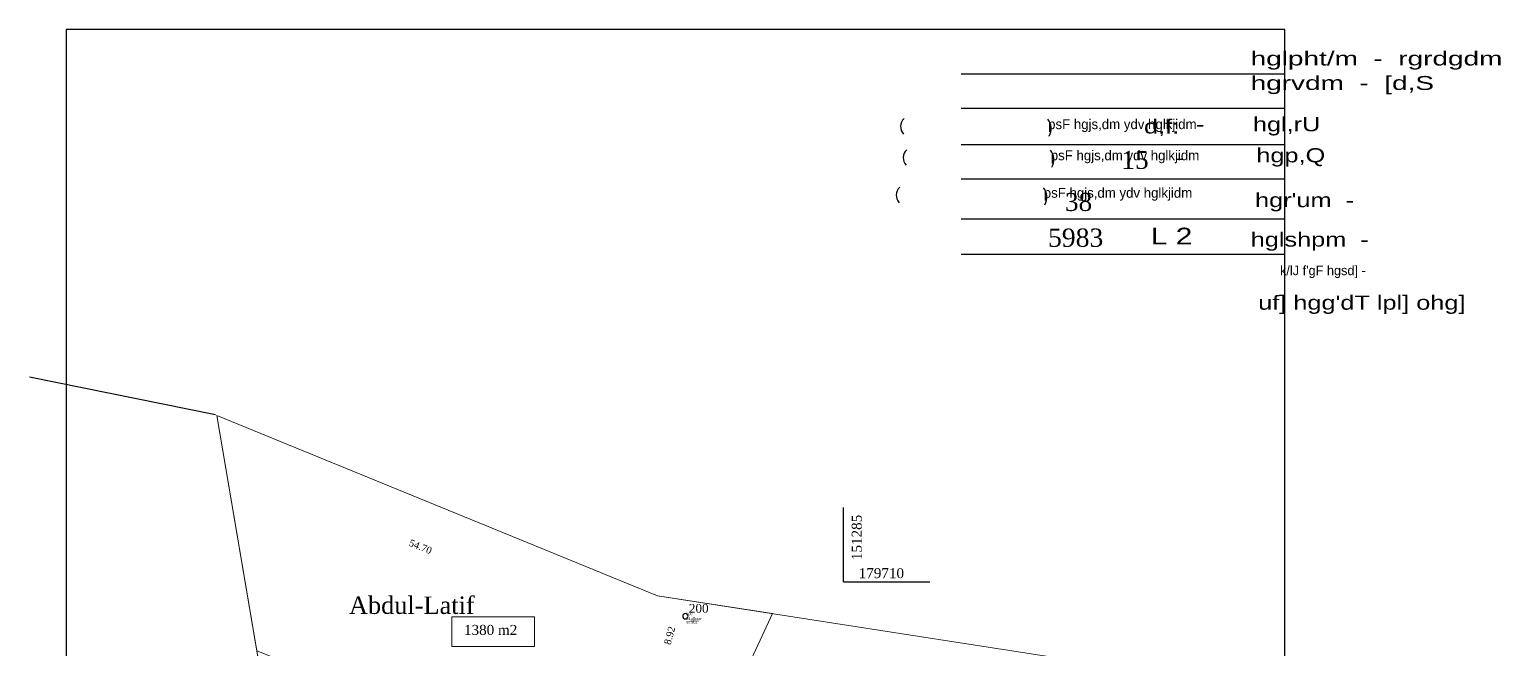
# Model space of a CAD drawing. Header units: millimetres. Extents: x 151191 to 151360, y 179583 to 179773.
# Drawn here: x 151191.5 to 151360.5, y 179702.3 to 179773.4 of the extents above; entities that cross this region are included whole.
import ezdxf

# ---------------------------------------------------------------- set-up
doc = ezdxf.new("R2010")
doc.units = ezdxf.units.MM
doc.layers.get('0').update_dxf_attribs({"linetype": 'CONTINUOUS'})
doc.layers.get('DEFPOINTS').update_dxf_attribs({"linetype": 'CONTINUOUS'})
for name, color, linetype in [('05', 10, 'CONTINUOUS'), ('7d', 7, 'CONTINUOUS'), ('DIM6', 2, 'CONTINUOUS'), ('DOOR', 6, 'CONTINUOUS'), ('HATCH', 3, 'CONTINUOUS'), ('Layer1', 4, 'CONTINUOUS'), ('Point_Codes', 7, 'CONTINUOUS'), ('Point_Names', 7, 'CONTINUOUS'), ('TEXT', 6, 'CONTINUOUS')]:
    doc.layers.add(name, color=color, linetype=linetype)
doc.styles.add('ARAB4', font='arab4.shx')
doc.styles.add('MONOTEXT', font='times.ttf', dxfattribs={"height": 1})
doc.styles.get("Standard").update_dxf_attribs({"font": 'times.ttf', "height": 1})
doc.dimstyles.new('250', dxfattribs={"dimtxt": 0.8, "dimasz": 0.18, "dimexe": 0.18, "dimexo": 0.0625, "dimgap": 0.09, "dimtad": 0, "dimzin": 0, "dimdsep": 46, "dimtxsty": 'Standard', "dimcen": 0.09, "dimse1": 1, "dimse2": 1, "dimsd1": 1, "dimsd2": 1, "dimclrt": 2, "dimazin": 0, "dimtfac": 1, "dimtofl": 0, "dimtmove": 0, "dimatfit": 3, "dimfxl": 1, "dimtolj": 1, "dimtzin": 0, "dimarcsym": 0})

# ---------------------------------------------------------------- blocks, each defined once
blk = doc.blocks.new('*D1')
at = {"layer": 'DEFPOINTS', "color": 0, "lineweight": 0, "transparency": 16777216}
for p in [(151213.03, 179729.1, 89.37), (151211.1, 179724.38), (151263.66, 179708.4, 89.37)]:
    blk.add_point(p, dxfattribs=at)
at = {"layer": 'DIM6', "color": 2, "lineweight": 0, "transparency": 16777216, "insert": (151236.41, 179714.03), "char_height": 0.8, "attachment_point": 5, "rotation": 337.7559}
blk.add_mtext('\\A1;54.70', dxfattribs=at)
blk = doc.blocks.new('*D2')
at = {"layer": 'DEFPOINTS', "color": 0, "lineweight": 0, "transparency": 16777216}
for p in [(151213.03, 179729.1, 89.37), (151226, 179652.69, 89.37), (151228.86, 179653.17)]:
    blk.add_point(p, dxfattribs=at)
at = {"layer": 'DIM6', "color": 2, "lineweight": 0, "transparency": 16777216, "insert": (151222.37, 179691.38), "char_height": 0.8, "attachment_point": 5, "rotation": 279.6346}
blk.add_mtext('\\A1;77.51', dxfattribs=at)
blk = doc.blocks.new('CIRCLE', base_point=(100, 100))
at = {"color": 0}
for start, end in [(90, 270), (270, 90)]:
    blk.add_arc((100, 100), 100, start, end, dxfattribs=at)
at = {"flags": 1}
for tag in ['NAME', 'FEATURE_CODE']:
    blk.add_attdef(tag, (0, 0), '', height=1, dxfattribs=at)
blk = doc.blocks.new('*D6')
at = {"layer": 'DEFPOINTS', "color": 0, "lineweight": 0, "transparency": 16777216}
for p in [(151266.22, 179708.13), (151267.34, 179707.82, 87.02), (151264.96, 179699.23, 87.02)]:
    blk.add_point(p, dxfattribs=at)
at = {"layer": 'DIM6', "color": 2, "lineweight": 0, "transparency": 16777216, "insert": (151265.04, 179703.83), "char_height": 0.8, "attachment_point": 5, "rotation": 74.5806}
blk.add_mtext('\\A1;8.92', dxfattribs=at)

msp = doc.modelspace()

# ---------------------------------------------------------------- linework, layer by layer
at = {"color": 7, "ltscale": 0.2}
for p, q in [((151335.706, 179768.279), (151298.507, 179768.279)), ((151335.706, 179764.353), (151298.507, 179764.353)), ((151335.706, 179760.164), (151298.507, 179760.164)), ((151335.706, 179756.237), (151298.507, 179756.237)), ((151335.706, 179751.655), (151298.507, 179751.655)), ((151335.706, 179747.597), (151298.507, 179747.597))]:
    msp.add_line(p, q, dxfattribs=at)
at = {"color": 4, "lineweight": 0}
msp.add_line((151213.031, 179729.101), (151226.003, 179652.685), dxfattribs=at)
at = {"lineweight": 0, "flags": 128}
msp.add_lwpolyline([(151314.943, 179700.438), (151308.526, 179685.884), (151307.549, 179678.381), (151301.254, 179668.495), (151300.501, 179659.174), (151295.187, 179650.782), (151287.549, 179641.917), (151284.519, 179641.917), (151281.625, 179637.942), (151277.42, 179635.277), (151273.044, 179627.858), (151257.847, 179633.176), (151255.25, 179635.169), (151250.29, 179638.238), (151240.537, 179643.822), (151233.29, 179648.006), (151228.755, 179651.062), (151226.003, 179652.685), (151213.031, 179729.101), (151263.657, 179708.395), (151314.943, 179700.438)], dxfattribs=at)
at = {"layer": '05', "color": 2, "elevation": 89.368}
msp.add_lwpolyline([(151212.877, 179729.164), (151191.497, 179733.508)], dxfattribs=at)
at = {"layer": 'DIM6', "color": 0, "lineweight": 0, "elevation": 87.018, "flags": 128}
msp.add_lwpolyline([(151263.657, 179708.395), (151276.845, 179706.349), (151272.572, 179697.104), (151266.641, 179685.148), (151264.038, 179685.404), (151262.521, 179685.552), (151258.401, 179685.957), (151246.62, 179690.681), (151239.974, 179693.251), (151217.618, 179702.08), (151213.031, 179729.101)], close=True, dxfattribs=at)
at = {"layer": 'DIM6', "color": 3, "lineweight": 0}
msp.add_lwpolyline([(151249.53, 179705.989), (151240.002, 179705.989), (151240.002, 179702.591), (151249.53, 179702.591)], close=True, dxfattribs=at)
at = {"layer": 'DOOR', "color": 6}
for q in [(151285, 179718.531), (151285, 179718.531), (151294.929, 179710), (151294.929, 179710)]:
    msp.add_line((151285, 179710), q, dxfattribs=at)
at = {"layer": 'HATCH', "color": 7, "linetype": 'Continuous'}
for centre, radius, start, end in [((151292.833, 179762.264), 1.27, 133.47886, 222.31185), ((151307.089, 179762.027), 1.775, 331.49493, 38.2473), ((151293.137, 179758.69), 1.27, 133.47886, 222.31185), ((151307.393, 179758.453), 1.775, 331.49493, 38.2473), ((151292.333, 179754.386), 1.27, 133.47886, 222.31185), ((151306.589, 179754.149), 1.775, 331.49493, 38.2473)]:
    msp.add_arc(centre, radius, start, end, dxfattribs=at)
at = {"layer": 'Layer1', "color": 7, "linetype": 'Continuous'}
msp.add_lwpolyline([(151335.706, 179583.424), (151335.706, 179773.424), (151195.706, 179773.424), (151195.706, 179583.424)], close=True, dxfattribs=at)

# ---------------------------------------------------------------- block references
at = {"layer": '7d', "color": 43}
ref = msp.add_blockref('CIRCLE', (151266.845, 179706.043, 87.802), dxfattribs=dict(at, xscale=0.002999999996973202, yscale=0.002999999996973202, zscale=0.003))
ref.add_attrib('NAME', '200', (151266.965, 179706.163, 87.802), dxfattribs={"layer": '0', "height": 0.3})
ref.add_attrib('FEATURE_CODE', '7d alboor', (151266.965, 179705.623, 87.802), dxfattribs={"layer": '0', "height": 0.3})
ref.add_attrib('ELEVATION', '87.802', (151266.965, 179705.203, 87.802), dxfattribs={"layer": '0', "height": 0.3})

# ---------------------------------------------------------------- texts
at = {"color": 7, "ltscale": 0.2, "style": 'ARAB4'}
for s, height, width, p in [('hglpht/m  -  rgrdgdm', 1.6016, 1.5, (151331.769, 179769.286)), ('hgrvdm  -  [d,S', 1.6016, 1.5, (151331.769, 179766.474)), ('d,f:', 1.6227, 1.338618, (151319.526, 179761.472)), ('  -  ', 1.6227, 1.338618, (151323.873, 179761.729)), ('hgl,rU', 1.6227, 1.338618, (151332.037, 179761.729)), (' - ', 1.6227, 1.338618, (151322.301, 179757.886)), ('hgp,Q ', 1.6227, 1.338618, (151332.429, 179758.162)), ("hgr'um  -  ", 1.62269, 1.338618, (151332.279, 179753.018)), ('      L 2', 1.9219, 1.338618, (151314.561, 179748.737)), ('hglshpm  -    ', 1.62269, 1.338618, (151331.78, 179748.494)), ("uf] hgg'dT lpl] ohg]", 1.62269, 1.338618, (151332.64, 179741.244))]:
    msp.add_text(s, height=height, dxfattribs=dict(at, width=width)).set_placement(p)
for s, height, p in [('psF hgjs,dm ydv hglkjidm ', 1.13588, (151308.512, 179761.978)), ('psF hgjs,dm ydv hglkjidm ', 1.13588, (151308.816, 179758.403)), ('psF hgjs,dm ydv hglkjidm ', 1.13588, (151308.012, 179754.099)), ("k/lJ f'gF hgsd] -", 1.092, (151335.145, 179745.205))]:
    msp.add_text(s, height=height, dxfattribs=at).set_placement(p)
at = {"color": 7, "ltscale": 0.2}
for s, height, p in [('15', 2.0698, (151316.928, 179757.415)), ('38', 2.0698, (151310.445, 179752.583)), ('5983', 2.1, (151308.503, 179748.465))]:
    msp.add_text(s, height=height, dxfattribs=at).set_placement(p)
at = {"layer": 'DIM6', "style": 'MONOTEXT'}
msp.add_text('Abdul-Latif', height=2, dxfattribs=at).set_placement((151228.207, 179706.312))
at = {"layer": 'Point_Codes', "color": 1, "insert": (151267.245, 179705.643, 87.802), "char_height": 0.2, "attachment_point": 1, "style": 'MONOTEXT'}
msp.add_mtext('7d alboor', dxfattribs=at)
at = {"layer": 'Point_Names', "color": 4, "insert": (151267.245, 179706.443, 87.802), "char_height": 1, "width": 3, "attachment_point": 7, "style": 'MONOTEXT'}
msp.add_mtext('200', dxfattribs=at)
at = {"layer": 'TEXT'}
msp.add_text('151285', height=1.1492, rotation=90, dxfattribs=at).set_placement((151287.099, 179712.488))
msp.add_text('151285', height=1.1492, rotation=90, dxfattribs=at).set_placement((151287.099, 179712.488))
msp.add_text('179710', height=1.1492, dxfattribs=at).set_placement((151286.753, 179710.418))
msp.add_text('179710', height=1.1492, dxfattribs=at).set_placement((151286.753, 179710.418))
at = {"layer": 'TEXT', "color": 3}
msp.add_text('1380 m2', height=1.1492, dxfattribs=at).set_placement((151241.415, 179703.903))

# ---------------------------------------------------------------- dimensions: what is measured, and where the dimension line sits
at = {"layer": 'DIM6', "lineweight": 0}
for p1, p2, distance, picture, middle in [((151263.657, 179708.395, 89.368), (151213.031, 179729.101, 89.368), 5.1, '*D1', (151236.413, 179714.028)), ((151213.031, 179729.101, 89.368), (151226.003, 179652.685, 89.368), 2.895, '*D2', (151222.372, 179691.378)), ((151264.965, 179699.225, 87.018), (151267.337, 179707.824, 87.018), 1.154, '*D6', (151265.039, 179703.832))]:
    dim = msp.add_aligned_dim(p1=p1, p2=p2, distance=distance, dimstyle='250', dxfattribs=at)
    dim.commit()
    dim.dimension.update_dxf_attribs({"geometry": picture, "text_midpoint": middle})

doc.saveas('drawing.dxf')
